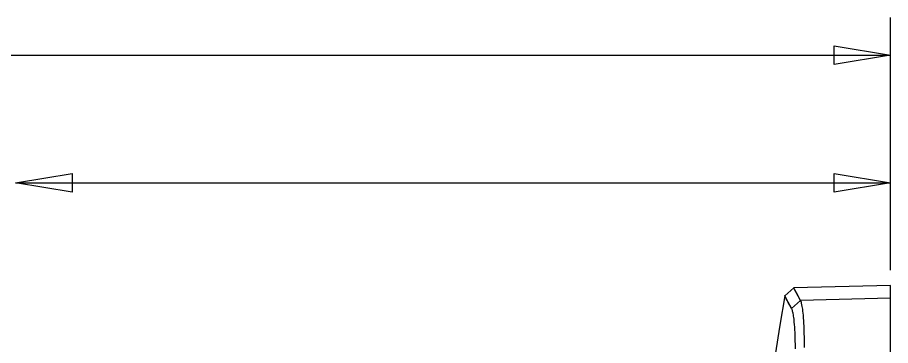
# Model space of a CAD drawing. Header units: millimetres. Extents: x -495897 to 1376592, y -28539 to 470976.
# Drawn here: x 202629 to 208656, y 212559 to 214824 of the extents above; entities that cross this region are included whole.
import ezdxf

# ---------------------------------------------------------------- set-up
doc = ezdxf.new("R2010")
doc.units = ezdxf.units.MM

msp = doc.modelspace()

# ---------------------------------------------------------------- linework, layer by layer
at = {"color": 0}
for p, q in [((208655.868, 213080.273), (208655.868, 214824.483)), ((208265.868, 214499.483), (208265.868, 214629.613)), ((208265.868, 214499.483), (208265.868, 214629.613)), ((208265.868, 214629.613), (208655.868, 214564.483)), ((192739.578, 214564.353), (208655.868, 214564.483)), ((208655.868, 214564.483), (208265.868, 214499.483)), ((208655.868, 214564.483), (208265.868, 214499.483)), ((202616.458, 213682.563), (203006.458, 213747.433)), ((202616.458, 213682.563), (203006.458, 213747.433)), ((203006.458, 213747.433), (203006.458, 213617.563)), ((203006.458, 213747.433), (203006.458, 213617.563)), ((208265.868, 213617.563), (208265.868, 213747.433)), ((208265.868, 213617.563), (208265.868, 213747.433)), ((208265.868, 213747.433), (208655.868, 213682.563)), ((203006.458, 213617.563), (202616.458, 213682.563)), ((202616.458, 213682.563), (208655.868, 213682.563)), ((208655.868, 213682.563), (208265.868, 213617.563)), ((208655.868, 213682.563), (208265.868, 213617.563)), ((207987.278, 212957.293), (207925.138, 212903.343)), ((208655.738, 212974.843), (207987.278, 212957.293)), ((207988.318, 212955.603), (207987.278, 212957.423)), ((207990.268, 212952.093), (207987.278, 212957.293)), ((208035.118, 212869.283), (207988.318, 212955.473)), ((207992.998, 212947.023), (207990.268, 212952.093)), ((207996.768, 212940.393), (207992.998, 212947.023)), ((208001.058, 212932.203), (207996.768, 212940.393)), ((208006.518, 212922.453), (208001.058, 212932.203)), ((208655.868, 212885.143), (208655.738, 212974.583)), ((207926.048, 212901.523), (207924.878, 212903.343)), ((207926.048, 212901.523), (207924.878, 212903.083)), ((207927.998, 212898.663), (207926.048, 212901.523)), ((207972.718, 212814.943), (207926.048, 212901.523)), ((207930.728, 212893.463), (207927.998, 212898.663)), ((207934.238, 212886.313), (207930.728, 212893.463)), ((207938.788, 212877.993), (207934.238, 212886.313)), ((207944.118, 212868.373), (207938.788, 212877.993)), ((207972.718, 212814.943), (208035.118, 212869.283)), ((208012.498, 212911.143), (208006.518, 212922.453)), ((208026.668, 212884.493), (208012.498, 212911.143)), ((208035.118, 212869.283), (208026.928, 212884.493)), ((208655.868, 212885.143), (208035.118, 212869.283)), ((208037.848, 212863.043), (208035.118, 212869.283)), ((208655.868, 211846.833), (208655.868, 212885.143)), ((207950.228, 212857.063), (207944.118, 212868.373)), ((207956.988, 212844.193), (207950.228, 212857.063)), ((207964.528, 212830.023), (207956.988, 212844.193)), ((207972.718, 212814.943), (207964.528, 212830.023)), ((207974.408, 212812.083), (207972.718, 212814.943)), ((207975.838, 212808.573), (207974.408, 212812.083)), ((208040.318, 212855.243), (208037.848, 212863.043)), ((208041.228, 212852.383), (208040.318, 212855.243)), ((208044.218, 212840.293), (208041.228, 212852.383)), ((208046.558, 212827.813), (208044.218, 212840.293)), ((208049.418, 212809.613), (208046.558, 212827.813)), ((208051.238, 212795.833), (208049.418, 212809.613)), ((207977.268, 212804.803), (207975.838, 212808.573)), ((207978.438, 212800.903), (207977.268, 212804.803)), ((207980.128, 212795.053), (207978.438, 212800.903)), ((207981.688, 212788.813), (207980.128, 212795.053)), ((207983.118, 212781.663), (207981.688, 212788.813)), ((207983.508, 212780.233), (207983.118, 212781.663)), ((207985.328, 212771.263), (207983.508, 212780.233)), ((207986.758, 212761.773), (207985.328, 212771.263)), ((207988.318, 212751.763), (207986.758, 212761.773)), ((207989.618, 212740.583), (207988.318, 212751.763)), ((208053.968, 212769.963), (208051.238, 212795.833)), ((208055.008, 212756.443), (208053.968, 212769.963)), ((208057.348, 212721.993), (208055.008, 212756.443)), ((207991.048, 212728.233), (207989.618, 212740.583)), ((207991.568, 212721.083), (207991.048, 212728.233)), ((207993.128, 212704.443), (207991.568, 212721.083)), ((207994.428, 212687.023), (207993.128, 212704.443)), ((208059.298, 212683.513), (208057.348, 212721.993)), ((207995.468, 212668.433), (207994.428, 212687.023)), ((207996.638, 212648.543), (207995.468, 212668.433)), ((207996.898, 212639.053), (207996.638, 212648.543)), ((207997.808, 212615.913), (207996.898, 212639.053)), ((208060.208, 212656.473), (208059.298, 212683.513)), ((208061.248, 212603.953), (208060.208, 212656.473)), ((207998.588, 212591.343), (207997.808, 212615.913)), ((207999.108, 212565.473), (207998.588, 212591.343)), ((208061.768, 212546.493), (208061.248, 212603.953)), ((207999.498, 212537.263), (207999.108, 212565.473))]:
    msp.add_line(p, q, dxfattribs=at)
msp.add_lwpolyline([(207925.138, 212903.343), (207891.338, 212698.983), (207859.618, 212494.363), (207830.238, 212289.353), (207802.938, 212083.953), (207777.848, 211878.423)], dxfattribs=at)

doc.saveas('drawing.dxf')
